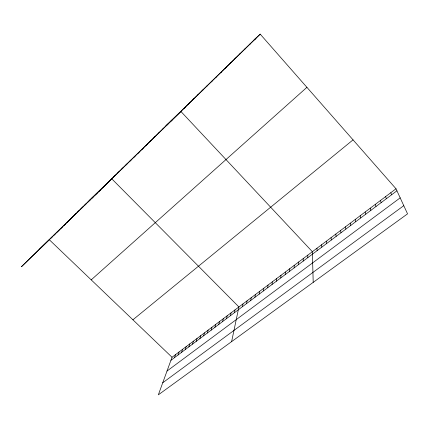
<?xml version="1.0" encoding="UTF-8"?>
<svg xmlns="http://www.w3.org/2000/svg" width="429" height="429" viewBox="0 0 429 429"><rect width="100%" height="100%" fill="white"/><g stroke="black" fill="none" stroke-linecap="round" stroke-linejoin="round"><path stroke-width="0.64" d="M303.217 261.089L303.239 258.574M298.659 264.505L298.723 261.969M294.138 267.9L294.24 265.342M289.65 271.267L289.795 268.688M285.194 274.608L285.382 272.007M280.775 277.922L281 275.3M276.383 281.215L276.651 278.571M272.029 284.481L272.335 281.821M267.707 287.725L268.05 285.044M263.417 290.942L263.792 288.245M259.159 294.138L259.572 291.42M254.928 297.313L255.378 294.573M250.729 300.461L251.217 297.699M246.562 303.582L247.088 300.809M242.428 306.687L242.986 303.893M231.606 341.629L238.915 306.96L111.787 178.834L89.173 200.702M234.352 312.741L234.979 309.915M230.416 315.701L231.07 312.859M226.501 318.634L227.193 315.776M222.613 321.546L223.337 318.672M218.758 324.442L219.509 321.552M214.924 327.316L215.707 324.41M211.122 330.169L211.931 327.252M207.341 333.006L208.183 330.073M203.587 335.821L204.461 332.872M199.86 338.62L200.761 335.655M196.155 341.393L197.083 338.422M192.476 344.155L193.436 341.168M188.824 346.895L189.811 343.892M185.194 349.619L186.207 346.6M181.59 352.322L182.631 349.292M178.014 355.008L179.075 351.968M174.453 357.673L175.547 354.622M396.015 188.787L172.04 357.26L158.333 394.846L407.55 213.851L396.015 188.787L260.21 34.154L254.054 39.945M256.07 38.047L21.45 266.725L49.308 239.741L172.04 357.26M39.125 249.603L260.21 34.154M50.338 238.722L52.574 236.556M53.646 235.494L55.861 233.349M56.982 232.245L59.175 230.121M129.504 161.551L131.172 159.937M133.499 157.652L135.14 156.07M137.532 153.727L139.141 152.172M113.814 176.845L115.605 175.112M117.691 173.064L119.455 171.364M121.595 169.257L123.332 167.583M125.536 165.422L127.236 163.776M88.079 201.93L90.063 200.011M91.661 198.439L93.619 196.546M95.265 194.922L97.201 193.055M98.901 191.382L100.804 189.538M102.563 187.811L104.44 185.998M106.253 184.218L108.103 182.427M63.717 225.675L65.868 223.595M67.122 222.356L69.251 220.297M70.554 219.015L72.662 216.977M74.008 215.648L76.089 213.631M77.488 212.253L79.547 210.264M80.995 208.837L83.028 206.869M84.524 205.4L86.529 203.453M60.339 228.973L62.511 226.866M165.229 126.544L180.899 111.465L312.371 251.705L313.197 282.373M166.65 125.338L168.018 124.019M170.946 121.15L172.276 119.868M153.973 137.698L155.448 136.277M158.167 133.612L159.604 132.223M162.393 129.488L163.792 128.137M141.591 149.764L143.168 148.246M145.688 145.774L147.227 144.289M149.812 141.752L151.319 140.299M206.606 86.39L207.615 85.425M202.016 90.862L203.067 89.854M197.469 95.297L198.563 94.246M192.959 99.694L194.09 98.606M184.046 108.381L185.258 107.212M188.481 104.059L189.656 102.928M220.597 72.748L221.477 71.911M215.894 77.338L216.817 76.453M211.229 81.885L212.194 80.958M234.958 58.757L235.693 58.054M230.132 63.46L230.915 62.709M225.343 68.125L226.174 67.332M239.822 54.011L240.513 53.357M249.683 44.396L250.279 43.838M244.734 49.222L245.372 48.616M254.681 39.527L255.223 39.018M91.211 279.864L306.917 87.334M132.915 319.793L353.051 139.865M170.924 360.322L396.938 190.787M167.015 371.042L400.187 197.849M162.741 382.759L403.786 205.673M390.776 192.728L391.639 194.761M385.58 196.638L386.39 198.702M380.421 200.515L381.177 202.611M375.305 204.365L376.008 206.488M370.232 208.178L370.881 210.333M365.202 211.964L365.792 214.151M360.204 215.723L360.751 217.932M355.255 219.45L355.743 221.691M350.337 223.144L350.777 225.413M345.463 226.812L345.854 229.107M340.626 230.453L340.964 232.775M335.821 234.062L336.116 236.411M331.059 237.645L331.306 240.02M326.335 241.2L326.533 243.597M321.643 244.728L321.798 247.152M316.988 248.23L317.101 250.675M307.786 255.153L307.808 257.647"/></g></svg>
